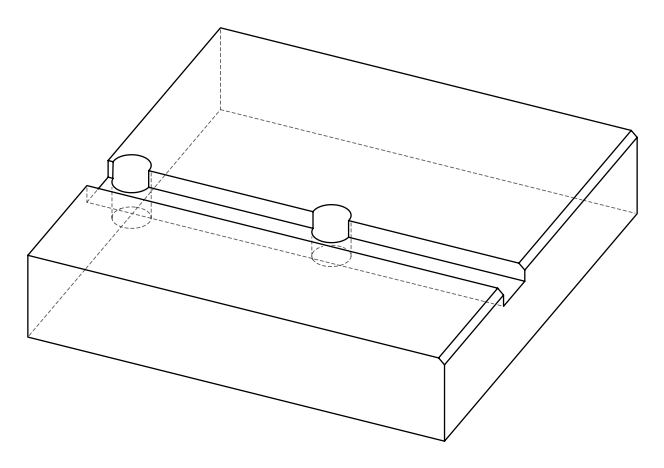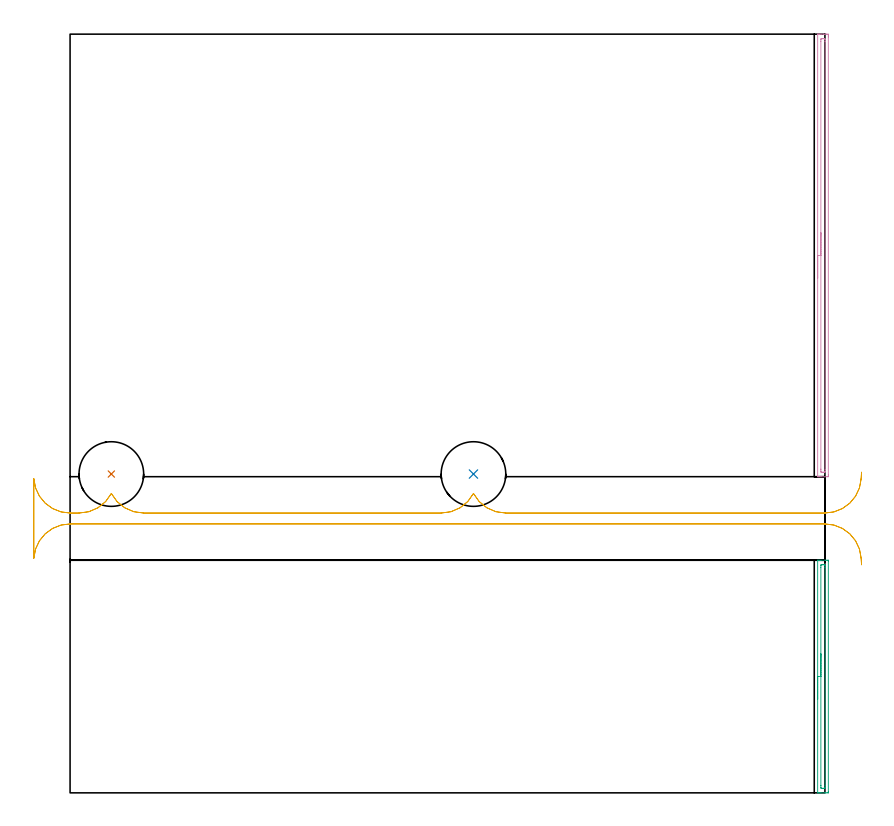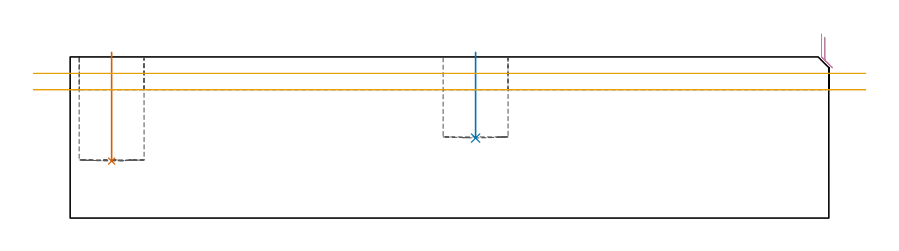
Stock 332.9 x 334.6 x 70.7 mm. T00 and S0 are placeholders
(PLAN: 5 operations, 2 tool changes, 8.8 min)
(1 INDEXABLE_INSERT_DRILL_BLIND_HOLE_FROM_SOLID | STEP1POCKET | NXT0302_028 | 0.19 min | 28922 mm3)
(2 INDEXABLE_INSERT_DRILL_BLIND_HOLE_FROM_SOLID_1 | STEP1POCKET_1 | NXT0302_028 | 0.15 min | 22483 mm3)
(3 AREA_MILL | FG_CHAMFER_SURFACE | UGT0205_001 | 1.82 min | 1169 mm3)
(4 AREA_MILL_1 | FG_CHAMFER_SURFACE_1 | UGT0205_001 | 3.3 min | 2194 mm3)
(5 MILL_RECTANGULAR_SLOT | SLOT_RECTANGULAR | UGT0201_004 | Follow Part, ap 8, ae 75% | 3.3 min | 168159 mm3)
(TOOL NXT0302_028 | Index. Insert Drill 28.5mm [880-D2850L32-03] | D28.5 PA176 FL86 Z2)
(TOOL UGT0205_001 | Chamfer Mill 20 x 3 x 45 deg. | D20 FL50 Z2)
(TOOL UGT0201_004 | End Mill 32 mm | D32 FL53 Z6)
(OP 1 INDEXABLE_INSERT_DRILL_BLIND_HOLE_FROM_SOLID)
G17 G21 G94 G90
T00 M6
G54
G17 G0 G90 X18.2 Y140.6 S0 M3
G43 Z80.7 H1
G94 G81 G98 Z25. F250. R72.7
G80
M5
M2
(OP 2 INDEXABLE_INSERT_DRILL_BLIND_HOLE_FROM_SOLID_1)
G17 G21 G94 G90
T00 M6
G54
G17 G0 G90 X177.9 Y140.6 S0 M3
G43 Z80.7 H1
G94 G81 G98 Z35.1 F250. R72.7
G80
M5
M2
(OP 3 AREA_MILL)
G17 G21 G94 G90
T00 M6
G54
G17 G0 G90 X329.7 Y41.3 S1061 M3
G43 Z80.7 H0
G94 G1 Y41.338 Z79.828 F250.
Y41.452 Z78.963
Y41.641 Z78.112
Y41.903 Z77.28
Y42.237 Z76.474
Y42.64 Z75.7
Y43.108 Z74.964
Y43.64 Z74.272
Y44.229 Z73.629
Y44.872 Z73.039
Y45.564 Z72.508
Y46.3 Z72.04
Y47.074 Z71.637
Y47.88 Z71.303
Y48.712 Z71.041
Y49.563 Z70.852
Y50.428 Z70.738
Y51.3 Z70.7
Y102.474
X329.703 Y102.59 Z70.688
X329.734 Y102.594 Z70.658
X330.022 Y102.6 Z70.376
X330.657 Z69.742
X331.16 Z69.235
X333.192 Z67.206
X333.83 Y102.599 Z66.564
X334.395 Y102.598 Z66.
X334.396 Y102.596 Z65.999
X334.4 Y102.029 Z66.
Y0.571
X334.396 Y0.004 Z65.999
X334.395 Y0.002 Z66.
X333.83 Y0. Z66.564
X333.192 Z67.206
X332.94 Z67.457
X331.16 Z69.235
X330.657 Z69.742
X330.022 Z70.377
X329.734 Y0.006 Z70.658
X329.703 Y0.01 Z70.688
X329.7 Y0.126 Z70.7
Y51.3
X331.114 Z69.286
Y99.405
X331.118 Y100.249 Z69.282
X331.12 Y100.289 Z69.28
X331.16 Y100.59 Z69.24
X331.701 Y100.598 Z68.699
X332.05 Z68.35
X332.592 Y100.597 Z67.808
X332.94 Y100.59 Z67.46
X332.979 Y100.249 Z67.421
X332.982 Y100.207 Z67.418
X332.986 Y99.359 Z67.414
Y99.313
Y3.195
X332.982 Y2.351 Z67.418
X332.98 Y2.311 Z67.42
X332.94 Y2.01 Z67.46
X332.399 Y2.002 Z68.001
X332.05 Z68.35
X331.508 Y2.003 Z68.892
X331.16 Y2.01 Z69.24
X331.121 Y2.351 Z69.279
X331.118 Y2.393 Z69.282
X331.114 Y3.241 Z69.286
Y3.287
Y51.3
Y52.172 Z69.324
Y53.036 Z69.438
Y53.888 Z69.627
Y54.72 Z69.889
Y55.526 Z70.223
Y56.3 Z70.626
Y57.036 Z71.094
Y57.728 Z71.625
Y58.371 Z72.215
Y58.96 Z72.858
Y59.491 Z73.55
Y59.96 Z74.286
Y60.363 Z75.06
Y60.697 Z75.866
Y60.959 Z76.698
Y61.148 Z77.549
Y61.262 Z78.414
Y61.3 Z79.286
G0 Z80.7
M5
M2
(OP 4 AREA_MILL_1)
G17 G21 G94 G90
T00 M6
G54
G17 G0 G90 X329.7 Y227.005 S1061 M3
G43 Z80.7 H0
G94 G1 Y227.043 Z79.828 F250.
Y227.157 Z78.963
Y227.345 Z78.112
Y227.608 Z77.28
Y227.942 Z76.474
Y228.344 Z75.7
Y228.813 Z74.964
Y229.344 Z74.272
Y229.934 Z73.629
Y230.577 Z73.039
Y231.269 Z72.508
Y232.005 Z72.04
Y232.778 Z71.637
Y233.584 Z71.303
Y234.416 Z71.041
Y235.268 Z70.852
Y236.133 Z70.738
Y237.005 Z70.7
Y334.423
X329.704 Y334.531 Z70.69
X329.729 Y334.59 Z70.662
X329.748 Y334.593 Z70.644
X330.152 Y334.6 Z70.247
X330.454 Z69.946
X331.16 Z69.235
X332.403 Z67.994
X332.94 Z67.455
X333.561 Z66.834
X333.83 Y334.598 Z66.566
X334.391 Y334.592 Z66.005
X334.393 Y334.542 Z66.003
X334.399 Y333.976 Z66.001
X334.4 Y333.403 Z66.
Y140.345
X334.399 Y140.024 Z66.001
X334.393 Y139.458 Z66.003
X334.391 Y139.408 Z66.005
X333.83 Y139.4 Z66.566
X331.16 Z69.235
X330.454 Z69.945
X330.152 Z70.247
X329.749 Z70.642
X329.703 Y139.41 Z70.688
X329.7 Y139.577 Z70.7
Y237.005
X331.114 Z69.286
Y331.341
X331.118 Y332.188 Z69.282
X331.12 Y332.229 Z69.28
X331.16 Y332.59 Z69.24
X331.643 Y332.597 Z68.757
X332.05 Y332.598 Z68.35
X332.533 Y332.597 Z67.867
X332.94 Y332.59 Z67.46
X332.98 Y332.188 Z67.42
X332.983 Y332.145 Z67.417
X332.986 Y331.295 Z67.414
Y331.248
Y142.66
X332.982 Y141.812 Z67.418
X332.98 Y141.771 Z67.42
X332.94 Y141.41 Z67.46
X332.457 Y141.403 Z67.943
X332.05 Y141.402 Z68.35
X331.567 Y141.403 Z68.833
X331.16 Y141.41 Z69.24
X331.12 Y141.812 Z69.28
X331.117 Y141.855 Z69.283
X331.114 Y142.706 Z69.286
Y142.752
Y237.005
Y237.876 Z69.324
Y238.741 Z69.438
Y239.593 Z69.627
Y240.425 Z69.889
Y241.231 Z70.223
Y242.005 Z70.626
Y242.74 Z71.094
Y243.432 Z71.625
Y244.076 Z72.215
Y244.665 Z72.858
Y245.196 Z73.55
Y245.665 Z74.286
Y246.068 Z75.06
Y246.402 Z75.866
Y246.664 Z76.698
Y246.853 Z77.549
Y246.967 Z78.414
Y247.005 Z79.286
G0 Z80.7
M5
M2
(OP 5 MILL_RECTANGULAR_SLOT)
G17 G21 G94 G90
T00 M6
G54
G17 G0 G90 X349.054 Y141.415 S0 M3
G43 Z80.7 H0
Z63.5
G94 G1 X348.87 Y138.421 F250.
G2 X332.9 Y123.4 R16. F500.
G1 X192.099
G2 X177.9 Y132.026 R16.
X163.701 Y123.4 R16.
G1 X32.399
G2 X18.2 Y132.026 R16.
X4.001 Y123.4 R16.
G1 X0.
G2 X-15.97 Y138.421 R16.
G1 X-16.
Y103.579
X-15.97
G2 X0. Y118.6 R16.
G1 X332.9
G2 X348.87 Y103.579 R16.
G1 X349.054 Y100.585 F250.
G0 Y141.415 Z56.3
G1 X348.87 Y138.421
G2 X332.9 Y123.4 R16. F500.
G1 X192.099
G2 X177.9 Y132.026 R16.
X163.701 Y123.4 R16.
G1 X32.399
G2 X18.2 Y132.026 R16.
X4.001 Y123.4 R16.
G1 X0.
G2 X-15.97 Y138.421 R16.
G1 X-16.
Y103.579
X-15.97
G2 X0. Y118.6 R16.
G1 X332.9
G2 X348.87 Y103.579 R16.
G1 X349.054 Y100.585 F250.
G0 Z80.7
M5
M2
